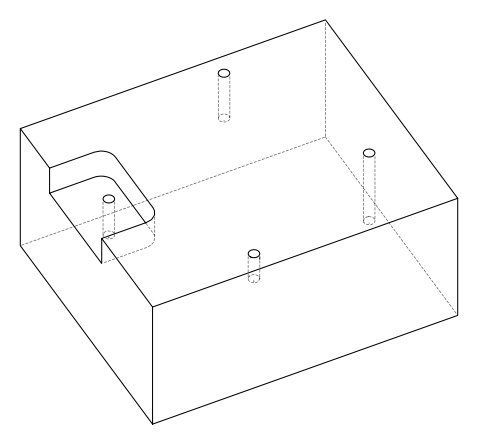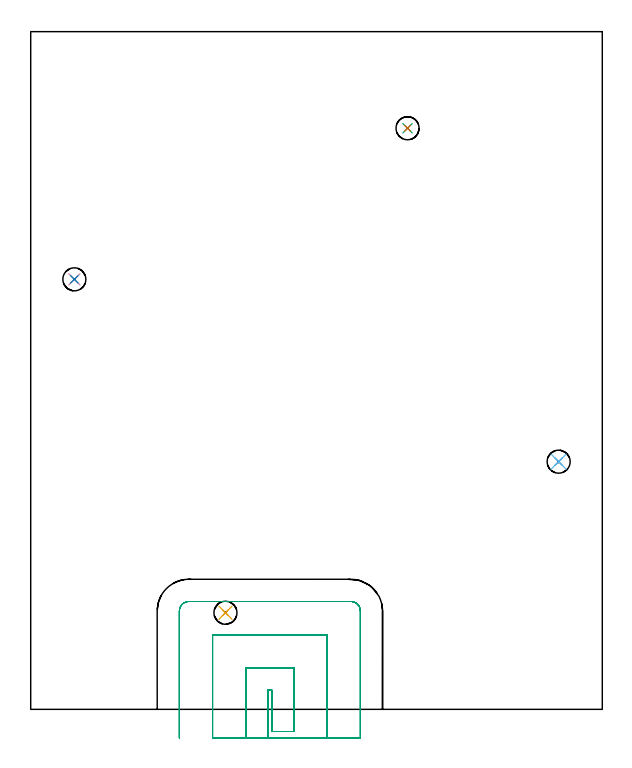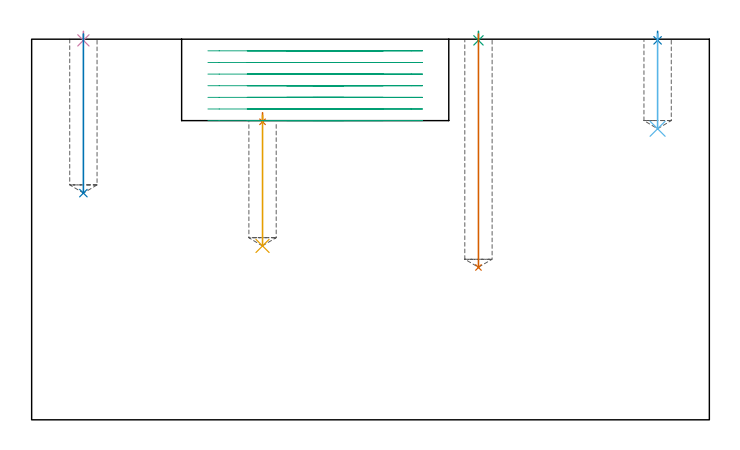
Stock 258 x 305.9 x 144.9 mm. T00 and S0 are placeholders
(PLAN: 9 operations, 2 tool changes, 11 min)
(1 SPOT_DRILL | STEP1POCKET | NXT0321_9005460120000 | 0.04 min | 3394 mm3)
(2 SPOT_DRILL_1 | STEP1POCKET_1 | NXT0321_9005460120000 | 0.03 min | 1 mm3)
(3 SPOT_DRILL_2 | STEP1POCKET_2 | NXT0321_9005460120000 | 0.03 min | 1 mm3)
(4 SPOT_DRILL_3 | STEP1POCKET_3 | NXT0321_9005460120000 | 0.03 min | 1 mm3)
(5 DRILL_BLIND_HOLE_INTO_CENTER | STEP1POCKET | UGT0301_499 | 0.21 min | 3928 mm3)
(6 DRILL_BLIND_HOLE_INTO_CENTER_1 | STEP1POCKET_1 | UGT0301_499 | 0.15 min | 2711 mm3)
(7 DRILL_BLIND_HOLE_INTO_CENTER_2 | STEP1POCKET_2 | UGT0301_499 | 0.36 min | 7184 mm3)
(8 DRILL_BLIND_HOLE_INTO_CENTER_3 | STEP1POCKET_3 | UGT0301_499 | 0.24 min | 4787 mm3)
(9 MILL_SLOT | SLOT_PARTIAL_RECTANGULAR | UGT0201_094 | Follow Part, ap 5, ae 75% | 9.91 min | 178908 mm3)
(TOOL NXT0321_9005460120000 | NC Spot Drill, 142deg, 12mm, Carbide, Uncoated | D12 PA142 FL30 Z2)
(TOOL UGT0301_499 | Carbide Drill 10.4 mm | D10.4 PA118 FL87 Z2)
(TOOL UGT0201_094 | End mill 20 mm | D20 FL38 Z4)
(OP 1 SPOT_DRILL)
G17 G21 G94 G90
T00 M6
G54
G17 G0 G90 X87.9 Y43.6 S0 M3
G43 Z154.9 H0
G94 G81 G98 Z113.452 F250. R116.9
G80
M5
M2
(OP 2 SPOT_DRILL_1)
G17 G21 G94 G90
T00 M6
G54
G17 G0 G90 X238.3 Y111.8 S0 M3
G43 Z154.9 H0
G94 G81 G98 Z144.452 F250. R147.9
G80
M5
M2
(OP 3 SPOT_DRILL_2)
G17 G21 G94 G90
T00 M6
G54
G17 G0 G90 X170.1 Y262.3 S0 M3
G43 Z154.9 H0
G94 G81 G98 Z144.452 F250. R147.9
G80
M5
M2
(OP 4 SPOT_DRILL_3)
G17 G21 G94 G90
T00 M6
G54
G17 G0 G90 X19.7 Y194.1 S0 M3
G43 Z154.9 H0
G94 G81 G98 Z144.452 F250. R147.9
G80
M5
M2
(OP 5 DRILL_BLIND_HOLE_INTO_CENTER)
G17 G21 G94 G90
T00 M6
G54
G17 G0 G90 X87.9 Y43.6 S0 M3
G43 Z154.9 H0
G94 G81 G98 Z66.2 F250. R115.9
G80
M5
M2
(OP 6 DRILL_BLIND_HOLE_INTO_CENTER_1)
G17 G21 G94 G90
T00 M6
G54
G17 G0 G90 X238.3 Y111.8 S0 M3
G43 Z154.9 H0
G94 G81 G98 Z110.8 F250. R146.9
G80
M5
M2
(OP 7 DRILL_BLIND_HOLE_INTO_CENTER_2)
G17 G21 G94 G90
T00 M6
G54
G17 G0 G90 X170.1 Y262.3 S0 M3
G43 Z154.9 H0
G94 G81 G98 Z58. F250. R146.9
G80
M5
M2
(OP 8 DRILL_BLIND_HOLE_INTO_CENTER_3)
G17 G21 G94 G90
T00 M6
G54
G17 G0 G90 X19.7 Y194.1 S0 M3
G43 Z154.9 H0
G94 G81 G98 Z86.3 F250. R146.9
G80
M5
M2
(OP 9 MILL_SLOT)
G17 G21 G94 G90
T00 M6
G54
G17 G0 G90 X107.1 Y-13. S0 M3
G43 Z154.9 H0
Z140.471
G94 G1 Y-10. F250.
Y8.7 F500.
X108.8
Y-10.
X118.8
Y18.7
X97.1
Y-10.
Y-13. F250.
X133.8
Y-10.
Y33.7 F500.
X82.1
Y-10.
Y-13. F250.
X148.8
Y-10.
Y44.4 F500.
G3 X144.5 Y48.7 R4.3
G1 X71.4
G3 X67.1 Y44.4 R4.3
G1 Y-10.
Y-13. F250.
G0 X107.1 Z136.043
G1 Y-10.
Y8.7 F500.
X108.8
Y-10.
X118.8
Y18.7
X97.1
Y-10.
Y-13. F250.
X133.8
Y-10.
Y33.7 F500.
X82.1
Y-10.
Y-13. F250.
X148.8
Y-10.
Y44.4 F500.
G3 X144.5 Y48.7 R4.3
G1 X71.4
G3 X67.1 Y44.4 R4.3
G1 Y-10.
Y-13. F250.
G0 X107.1 Z131.614
G1 Y-10.
Y8.7 F500.
X108.8
Y-10.
X118.8
Y18.7
X97.1
Y-10.
Y-13. F250.
X133.8
Y-10.
Y33.7 F500.
X82.1
Y-10.
Y-13. F250.
X148.8
Y-10.
Y44.4 F500.
G3 X144.5 Y48.7 R4.3
G1 X71.4
G3 X67.1 Y44.4 R4.3
G1 Y-10.
Y-13. F250.
G0 X107.1 Z127.186
G1 Y-10.
Y8.7 F500.
X108.8
Y-10.
X118.8
Y18.7
X97.1
Y-10.
Y-13. F250.
X133.8
Y-10.
Y33.7 F500.
X82.1
Y-10.
Y-13. F250.
X148.8
Y-10.
Y44.4 F500.
G3 X144.5 Y48.7 R4.3
G1 X71.4
G3 X67.1 Y44.4 R4.3
G1 Y-10.
Y-13. F250.
G0 X107.1 Z122.757
G1 Y-10.
Y8.7 F500.
X108.8
Y-10.
X118.8
Y18.7
X97.1
Y-10.
Y-13. F250.
X133.8
Y-10.
Y33.7 F500.
X82.1
Y-10.
Y-13. F250.
X148.8
Y-10.
Y44.4 F500.
G3 X144.5 Y48.7 R4.3
G1 X71.4
G3 X67.1 Y44.4 R4.3
G1 Y-10.
Y-13. F250.
G0 X107.1 Z118.329
G1 Y-10.
Y8.7 F500.
X108.8
Y-10.
X118.8
Y18.7
X97.1
Y-10.
Y-13. F250.
X133.8
Y-10.
Y33.7 F500.
X82.1
Y-10.
Y-13. F250.
X148.8
Y-10.
Y44.4 F500.
G3 X144.5 Y48.7 R4.3
G1 X71.4
G3 X67.1 Y44.4 R4.3
G1 Y-10.
Y-13. F250.
G0 X107.1 Z113.9
G1 Y-10.
Y8.7 F500.
X108.8
Y-10.
X118.8
Y18.7
X97.1
Y-10.
Y-13. F250.
X133.8
Y-10.
Y33.7 F500.
X82.1
Y-10.
Y-13. F250.
X148.8
Y-10.
Y44.4 F500.
G3 X144.5 Y48.7 R4.3
G1 X71.4
G3 X67.1 Y44.4 R4.3
G1 Y-10.
Y-13. F250.
G0 Z154.9
M5
M2
